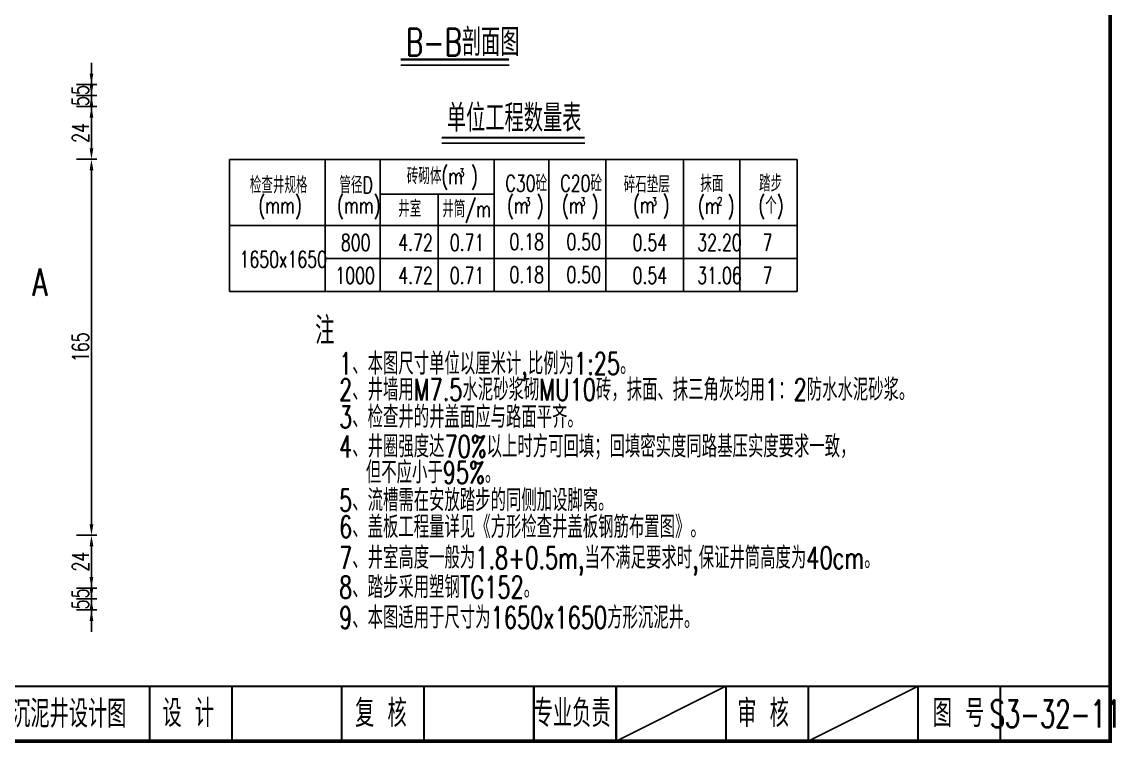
# Model space of a CAD drawing. Extents: x 5781 to 12795, y 1434 to 2653.
# Drawn here: x 6413.1 to 6612.1, y 2101.8 to 2233.2 of the extents above; entities that cross this region are included whole.
import ezdxf
from ezdxf.enums import TextEntityAlignment as Align

# ---------------------------------------------------------------- set-up
doc = ezdxf.new("R2010")
doc.units = 0
doc.header["$LTSCALE"] = 5
doc.header["$PDMODE"] = 32
doc.header["$PDSIZE"] = 0.3
doc.layers.get('0').update_dxf_attribs({"linetype": 'CONTINUOUS'})
doc.layers.get('Defpoints').update_dxf_attribs({"linetype": 'CONTINUOUS'})
for name, color, linetype in [('图框', 7, 'CONTINUOUS'), ('尺寸标注', 4, 'CONTINUOUS'), ('文字', 7, 'CONTINUOUS'), ('文字字符', 7, 'CONTINUOUS')]:
    doc.layers.add(name, color=color, linetype=linetype)
doc.styles.get("Standard").update_dxf_attribs({"font": 'simplex1.shx', "width": 0.7, "bigfont": 'hztxt.shx'})
doc.dimstyles.new('比例1：25', dxfattribs={"dimtxt": 3, "dimasz": 2, "dimexe": 1, "dimexo": 1, "dimgap": 0.5, "dimtad": 1, "dimlfac": 2.5, "dimzin": 13, "dimdsep": 46, "dimtxsty": 'Standard', "dimcen": -0.09, "dimclrd": 256, "dimclre": 256, "dimclrt": 7, "dimaunit": 1, "dimadec": 0, "dimazin": 0, "dimtfac": 0.0005, "dimtix": 1, "dimtmove": 2, "dimatfit": 3, "dimfxl": 0, "dimtolj": 1, "dimtzin": 13, "dimarcsym": 0})

# ---------------------------------------------------------------- blocks, each defined once
blk = doc.blocks.new('series')
at = {"width": 0.75}
for tag, height, p in [('页码', 4, (-35, -19)), ('图名', 5, (-220, -282)), ('图号', 5, (-20, -282))]:
    blk.add_attdef(tag, text='', height=height, dxfattribs=at).set_placement(p, align=Align.MIDDLE_CENTER)
blk = doc.blocks.new('*D544')
at = {"layer": 'Defpoints', "color": 0}
for p in [(6422.03, 2221.72), (6422.03, 2219.72), (6425.78, 2219.72)]:
    blk.add_point(p, dxfattribs=at)
at = {"layer": '尺寸标注', "lineweight": -2}
for p, q in [((6425.78, 2223.72), (6425.78, 2225.72)), ((6423.03, 2221.72), (6426.78, 2221.72)), ((6425.78, 2221.72), (6425.78, 2219.72)), ((6423.03, 2219.72), (6426.78, 2219.72)), ((6425.78, 2217.72), (6425.78, 2215.72))]:
    blk.add_line(p, q, dxfattribs=at)
at = {"layer": '尺寸标注'}
for points in [[(6425.45, 2223.72), (6426.12, 2223.72), (6425.78, 2221.72)], [(6425.45, 2217.72), (6426.12, 2217.72), (6425.78, 2219.72)]]:
    blk.add_solid(points, dxfattribs=at)
at = {"layer": '尺寸标注', "color": 7, "insert": (6423.78, 2220.72), "char_height": 3, "attachment_point": 5, "rotation": 90}
blk.add_mtext('\\A1;5', dxfattribs=at)
blk = doc.blocks.new('*D545')
at = {"layer": 'Defpoints', "color": 0}
for p in [(6422.03, 2219.72), (6422.03, 2217.72), (6425.78, 2217.72)]:
    blk.add_point(p, dxfattribs=at)
at = {"layer": '尺寸标注', "lineweight": -2}
for p, q in [((6425.78, 2221.72), (6425.78, 2223.72)), ((6423.03, 2219.72), (6426.78, 2219.72)), ((6425.78, 2219.72), (6425.78, 2217.72)), ((6423.03, 2217.72), (6426.78, 2217.72)), ((6425.78, 2215.72), (6425.78, 2213.72))]:
    blk.add_line(p, q, dxfattribs=at)
at = {"layer": '尺寸标注'}
for points in [[(6425.45, 2221.72), (6426.12, 2221.72), (6425.78, 2219.72)], [(6425.45, 2215.72), (6426.12, 2215.72), (6425.78, 2217.72)]]:
    blk.add_solid(points, dxfattribs=at)
at = {"layer": '尺寸标注', "color": 7, "insert": (6423.78, 2218.72), "char_height": 3, "attachment_point": 5, "rotation": 90}
blk.add_mtext('\\A1;5', dxfattribs=at)
blk = doc.blocks.new('*D546')
at = {"layer": 'Defpoints', "color": 0}
for p in [(6422.03, 2217.72), (6422.03, 2208.12), (6425.78, 2208.12)]:
    blk.add_point(p, dxfattribs=at)
at = {"layer": '尺寸标注', "lineweight": -2}
for p, q in [((6423.03, 2217.72), (6426.78, 2217.72)), ((6425.78, 2215.72), (6425.78, 2210.12)), ((6423.03, 2208.12), (6426.78, 2208.12))]:
    blk.add_line(p, q, dxfattribs=at)
at = {"layer": '尺寸标注'}
for points in [[(6425.45, 2215.72), (6426.12, 2215.72), (6425.78, 2217.72)], [(6425.45, 2210.12), (6426.12, 2210.12), (6425.78, 2208.12)]]:
    blk.add_solid(points, dxfattribs=at)
at = {"layer": '尺寸标注', "color": 7, "insert": (6423.78, 2212.92), "char_height": 3, "attachment_point": 5, "rotation": 90}
blk.add_mtext('\\A1;24', dxfattribs=at)
blk = doc.blocks.new('*D547')
at = {"layer": 'Defpoints', "color": 0}
for p in [(6422.03, 2208.12), (6422.03, 2139.63), (6425.78, 2139.63)]:
    blk.add_point(p, dxfattribs=at)
at = {"layer": '尺寸标注', "lineweight": -2}
for p, q in [((6423.03, 2208.12), (6426.78, 2208.12)), ((6425.78, 2206.12), (6425.78, 2141.63)), ((6423.03, 2139.63), (6426.78, 2139.63))]:
    blk.add_line(p, q, dxfattribs=at)
at = {"layer": '尺寸标注'}
for points in [[(6425.45, 2206.12), (6426.12, 2206.12), (6425.78, 2208.12)], [(6425.45, 2141.63), (6426.12, 2141.63), (6425.78, 2139.63)]]:
    blk.add_solid(points, dxfattribs=at)
at = {"layer": '尺寸标注', "color": 7, "insert": (6423.78, 2173.88), "char_height": 3, "attachment_point": 5, "rotation": 90}
blk.add_mtext('\\A1;165', dxfattribs=at)
blk = doc.blocks.new('*D548')
at = {"layer": 'Defpoints', "color": 0}
for p in [(6422.03, 2139.63), (6422.03, 2130.03), (6425.78, 2130.03)]:
    blk.add_point(p, dxfattribs=at)
at = {"layer": '尺寸标注', "lineweight": -2}
for p, q in [((6423.03, 2139.63), (6426.78, 2139.63)), ((6425.78, 2137.63), (6425.78, 2132.03)), ((6423.03, 2130.03), (6426.78, 2130.03))]:
    blk.add_line(p, q, dxfattribs=at)
at = {"layer": '尺寸标注'}
for points in [[(6425.45, 2137.63), (6426.12, 2137.63), (6425.78, 2139.63)], [(6425.45, 2132.03), (6426.12, 2132.03), (6425.78, 2130.03)]]:
    blk.add_solid(points, dxfattribs=at)
at = {"layer": '尺寸标注', "color": 7, "insert": (6423.78, 2134.83), "char_height": 3, "attachment_point": 5, "rotation": 90}
blk.add_mtext('\\A1;24', dxfattribs=at)
blk = doc.blocks.new('*D549')
at = {"layer": 'Defpoints', "color": 0}
for p in [(6422.03, 2130.03), (6422.03, 2128.03), (6425.78, 2128.03)]:
    blk.add_point(p, dxfattribs=at)
at = {"layer": '尺寸标注', "lineweight": -2}
for p, q in [((6425.78, 2132.03), (6425.78, 2134.03)), ((6423.03, 2130.03), (6426.78, 2130.03)), ((6425.78, 2130.03), (6425.78, 2128.03)), ((6423.03, 2128.03), (6426.78, 2128.03)), ((6425.78, 2126.03), (6425.78, 2124.03))]:
    blk.add_line(p, q, dxfattribs=at)
at = {"layer": '尺寸标注'}
for points in [[(6425.45, 2132.03), (6426.12, 2132.03), (6425.78, 2130.03)], [(6425.45, 2126.03), (6426.12, 2126.03), (6425.78, 2128.03)]]:
    blk.add_solid(points, dxfattribs=at)
at = {"layer": '尺寸标注', "color": 7, "insert": (6423.78, 2129.03), "char_height": 3, "attachment_point": 5, "rotation": 90}
blk.add_mtext('\\A1;5', dxfattribs=at)
blk = doc.blocks.new('*D550')
at = {"layer": 'Defpoints', "color": 0}
for p in [(6422.03, 2128.03), (6422.03, 2126.03), (6425.78, 2126.03)]:
    blk.add_point(p, dxfattribs=at)
at = {"layer": '尺寸标注', "lineweight": -2}
for p, q in [((6425.78, 2130.03), (6425.78, 2132.03)), ((6423.03, 2128.03), (6426.78, 2128.03)), ((6425.78, 2128.03), (6425.78, 2126.03)), ((6423.03, 2126.03), (6426.78, 2126.03)), ((6425.78, 2124.03), (6425.78, 2122.03))]:
    blk.add_line(p, q, dxfattribs=at)
at = {"layer": '尺寸标注'}
for points in [[(6425.45, 2130.03), (6426.12, 2130.03), (6425.78, 2128.03)], [(6425.45, 2124.03), (6426.12, 2124.03), (6425.78, 2126.03)]]:
    blk.add_solid(points, dxfattribs=at)
at = {"layer": '尺寸标注', "color": 7, "insert": (6423.78, 2127.03), "char_height": 3, "attachment_point": 5, "rotation": 90}
blk.add_mtext('\\A1;5', dxfattribs=at)

msp = doc.modelspace()

# ---------------------------------------------------------------- linework, layer by layer
for p, q in [((6482.1226, 2225.2944), (6501.8783, 2225.2944)), ((6489.6099, 2211.0549), (6515.6605, 2211.0549))]:
    msp.add_line(p, q)
at = {"const_width": 0.4}
for points in [[(6482.1226, 2226.2944), (6501.8783, 2226.2944)], [(6489.6099, 2212.0549), (6515.6605, 2212.0549)]]:
    msp.add_lwpolyline(points, dxfattribs=at)
at = {"layer": '图框'}
for p, q in [((6521.3768, 2102.1207), (6541.3768, 2112.1207)), ((6576.3768, 2112.1207), (6556.3768, 2102.1207))]:
    msp.add_line(p, q, dxfattribs=at)
for points, const_width in [([(6611.3768, 2379.1207), (6231.3768, 2379.1207), (6231.3768, 2102.1207), (6611.3768, 2102.1207), (6611.3768, 2379.1207)], 0.7), ([(6231.3768, 2112.1207), (6611.3768, 2112.1207)], 0.4), ([(6436.3768, 2102.1207), (6436.3768, 2112.1207)], 0.4), ([(6451.3768, 2102.1207), (6451.3768, 2112.1207)], 0.4), ([(6471.3768, 2102.1207), (6471.3768, 2112.1207)], 0.4), ([(6486.3768, 2102.1207), (6486.3768, 2112.1207)], 0.4), ([(6506.3768, 2102.1207), (6506.3768, 2112.1207)], 0.4), ([(6506.3768, 2102.1207), (6506.3768, 2112.1207)], 0.4), ([(6521.3768, 2102.1207), (6521.3768, 2112.1207)], 0.4), ([(6541.3768, 2102.1207), (6541.3768, 2112.1207)], 0.4), ([(6556.3768, 2102.1207), (6556.3768, 2112.1207)], 0.4), ([(6576.3768, 2102.1207), (6576.3768, 2112.1207)], 0.4), ([(6591.3768, 2102.1207), (6591.3768, 2112.1207)], 0.4)]:
    msp.add_lwpolyline(points, dxfattribs=dict(at, const_width=const_width))
at = {"layer": '文字'}
msp.add_lwpolyline([(6418.5767, 2187.0183, 0, 0.7, 0), (6418.5767, 2185.0183, 0, 0, 0), (6418.5767, 2182.5183, 0, 0, 0), (6413.7799, 2182.5183, 0, 0, 0)], format="xyseb", dxfattribs=at)
at = {"layer": '文字字符', "color": 1, "linetype": 'ByBlock'}
for p, q in [((6450.9028, 2208.0549), (6450.9028, 2196.0549)), ((6450.9028, 2208.0549), (6554.3676, 2208.0549)), ((6554.3676, 2208.0549), (6554.3676, 2196.0549)), ((6450.9028, 2196.0549), (6450.9028, 2184.0549)), ((6554.3676, 2196.0549), (6554.3676, 2184.0549)), ((6450.9028, 2184.0549), (6554.3676, 2184.0549))]:
    msp.add_line(p, q, dxfattribs=at)
at = {"layer": '文字字符'}
for p, q in [((6468.3627, 2208.0549), (6468.3627, 2184.0549)), ((6478.3627, 2208.0549), (6478.3627, 2184.0549)), ((6499.1381, 2208.0549), (6499.1381, 2196.0549)), ((6499.1381, 2208.0549), (6499.1381, 2184.0549)), ((6509.1381, 2208.0549), (6509.1381, 2184.0549)), ((6519.4672, 2208.0549), (6519.4672, 2184.0549)), ((6533.6216, 2208.0549), (6533.6216, 2184.0549)), ((6543.9271, 2208.0549), (6543.9271, 2196.0549)), ((6499.1381, 2201.7911), (6478.3627, 2201.7911)), ((6488.9236, 2201.7911), (6488.9236, 2184.0549)), ((6450.9028, 2196.0549), (6554.3676, 2196.0549)), ((6450.9028, 2196.0549), (6554.3676, 2196.0549)), ((6450.9028, 2196.0549), (6554.3676, 2196.0549)), ((6543.9271, 2196.0549), (6543.9271, 2184.0549)), ((6468.3627, 2190.0549), (6554.3676, 2190.0549))]:
    msp.add_line(p, q, dxfattribs=at)

# ---------------------------------------------------------------- block references
at = {"layer": '图框'}
ref = msp.add_blockref('series', (6621.3768, 2389.1207), dxfattribs=at)
ref.add_attrib('图名', '1650x1650方形雨水沉泥井设计图', dxfattribs={"layer": '0', "height": 5, "width": 0.7}).set_placement((6401.3768, 2107.1207), align=Align.MIDDLE_CENTER)
ref.add_attrib('图号', 'S3-32-11', dxfattribs={"layer": '0', "height": 5, "width": 0.65}).set_placement((6601.3768, 2107.1207), align=Align.MIDDLE_CENTER)

# ---------------------------------------------------------------- texts
at = {"layer": '图框', "color": 7, "width": 0.7}
msp.add_text('注', height=5, dxfattribs=at).set_placement((6466.5485, 2179.417), align=Align.TOP_LEFT)
for s, p in [('设 计', (6443.4214, 2107.2153)), ('复 核', (6478.5163, 2107.2153)), ('专业负责', (6513.367, 2107.2153)), ('审 核', (6548.1408, 2107.2153)), ('图 号', (6583.76, 2107.2153))]:
    msp.add_text(s, height=5, dxfattribs=at).set_placement(p, align=Align.MIDDLE_CENTER)
at = {"layer": '尺寸标注', "color": 7, "linetype": 'Continuous', "width": 0.7}
for s, p in [('1、本图尺寸单位以厘米计,比例为1:25。', (6470.8953, 2168.9067)), ('2、井墙用M7.5水泥砂浆砌MU10砖，抹面、抹三角灰均用1：2防水水泥砂浆。', (6470.8953, 2164.154)), ('3、检查井的井盖面应与路面平齐。', (6470.8953, 2159.1777)), ('4、井圈强度达70%%%以上时方可回填；回填密实度同路基压实度要求一致，', (6470.8953, 2153.8092)), ('   但不应小于95%。', (6469.5177, 2149.0749)), ('5、流槽需在安放踏步的同侧加设脚窝。', (6470.8953, 2144.0172)), ('6、盖板工程量详见《方形检查井盖板钢筋布置图》。', (6470.8953, 2139.1547)), ('7、井室高度一般为1.8+0.5m,当不满足要求时,保证井筒高度为40cm。', (6470.8953, 2133.5371)), ('8、踏步采用塑钢TG152。', (6470.8953, 2128.1795)), ('9、本图适用于尺寸为1650x1650方形沉泥井。', (6470.8953, 2122.6396))]:
    msp.add_text(s, height=4, dxfattribs=at).set_placement(p)
at = {"layer": '文字', "color": 7, "width": 0.7}
for s, p in [('B-B剖面图', (6483.0525, 2226.9522)), ('单位工程数量表', (6490.5399, 2213.1181))]:
    msp.add_text(s, height=5, dxfattribs=at).set_placement(p)
msp.add_text('A', height=5, dxfattribs=at).set_placement((6416.3618, 2185.7224), align=Align.MIDDLE_CENTER)
at = {"layer": '文字字符', "color": 7, "width": 0.7}
for s, height, p in [('砖砌体(m )', 3, (6483.2329, 2203.5709)), ('检查井规格', 3, (6454.636, 2201.9396)), ('管径D', 3, (6470.9514, 2201.9396)), ('3', 1.5, (6492.7688, 2204.92)), ('C30砼', 3, (6501.2072, 2202.2453)), ('C20砼', 3, (6511.2072, 2202.2453)), ('碎石垫层', 3, (6522.7518, 2202.0448)), ('抹面', 3, (6536.7112, 2202.1854)), ('踏步', 3, (6547.3915, 2202.2453)), ('(mm)', 3, (6456.1989, 2198.2391)), ('(mm)', 3, (6470.5463, 2198.2391)), ('井筒/m', 3, (6489.6933, 2197.5596)), ('(m )', 3, (6501.5059, 2198.2391)), ('3', 1.5, (6504.8274, 2199.6368)), ('(m )', 3, (6511.5059, 2198.2391)), ('3', 1.5, (6514.8274, 2199.6368)), ('(m )', 3, (6524.4482, 2198.3059)), ('3', 1.5, (6527.8555, 2199.6704)), ('(m )', 3, (6536.2834, 2198.1792)), ('2', 1.5, (6539.8067, 2199.7381)), ('(个)', 3, (6547.2919, 2198.2391)), ('井室', 3, (6481.6607, 2197.6115)), ('800', 3, (6471.2175, 2191.454)), ('4.72', 3, (6481.6847, 2191.454)), ('0.71', 3, (6491.0623, 2191.454)), ('0.18', 3, (6501.9394, 2191.6023)), ('0.50', 3, (6512.3144, 2191.6023)), ('0.54', 3, (6524.3608, 2191.454)), ('32.20', 3, (6536.1502, 2191.454)), ('7', 3, (6548.0482, 2191.454)), ('1650x1650', 3, (6452.7611, 2188.4136)), ('1000', 3, (6470.2106, 2185.454)), ('4.72', 3, (6481.6847, 2185.454)), ('0.71', 3, (6491.0623, 2185.454)), ('0.18', 3, (6501.9394, 2185.6023)), ('0.50', 3, (6512.3144, 2185.6023)), ('0.54', 3, (6524.3608, 2185.454)), ('31.06', 3, (6536.1502, 2185.454)), ('7', 3, (6548.0482, 2185.454))]:
    msp.add_text(s, height=height, dxfattribs=at).set_placement(p)

# ---------------------------------------------------------------- dimensions: what is measured, and where the dimension line sits
at = {"layer": '尺寸标注'}
for base, p1, p2, picture, middle in [((6425.7831, 2219.7178), (6422.0322, 2221.7178), (6422.0322, 2219.7178), '*D544', (6423.7831, 2220.7178)), ((6425.7831, 2217.7178), (6422.0322, 2219.7178), (6422.0322, 2217.7178), '*D545', (6423.7831, 2218.7178)), ((6425.7831, 2208.1178), (6422.0322, 2217.7178), (6422.0322, 2208.1178), '*D546', (6423.7831, 2212.9178)), ((6425.7831, 2130.0328), (6422.0322, 2139.6328), (6422.0322, 2130.0328), '*D548', (6423.7831, 2134.8328)), ((6425.7831, 2128.0328), (6422.0322, 2130.0328), (6422.0322, 2128.0328), '*D549', (6423.7831, 2129.0328)), ((6425.7831, 2126.0328), (6422.0322, 2128.0328), (6422.0322, 2126.0328), '*D550', (6423.7831, 2127.0328))]:
    dim = msp.add_linear_dim(base=base, p1=p1, p2=p2, angle=90, dimstyle='比例1：25', dxfattribs=at)
    dim.commit()
    dim.dimension.update_dxf_attribs({"geometry": picture, "text_midpoint": middle})
dim = msp.add_linear_dim(base=(6425.7831, 2139.6328), p1=(6422.0322, 2208.1178), p2=(6422.0322, 2139.6328), angle=90, text='165', dimstyle='比例1：25', dxfattribs=at)
dim.commit()
dim.dimension.update_dxf_attribs({"geometry": '*D547', "text_midpoint": (6423.7831, 2173.8753)})

doc.saveas('drawing.dxf')
